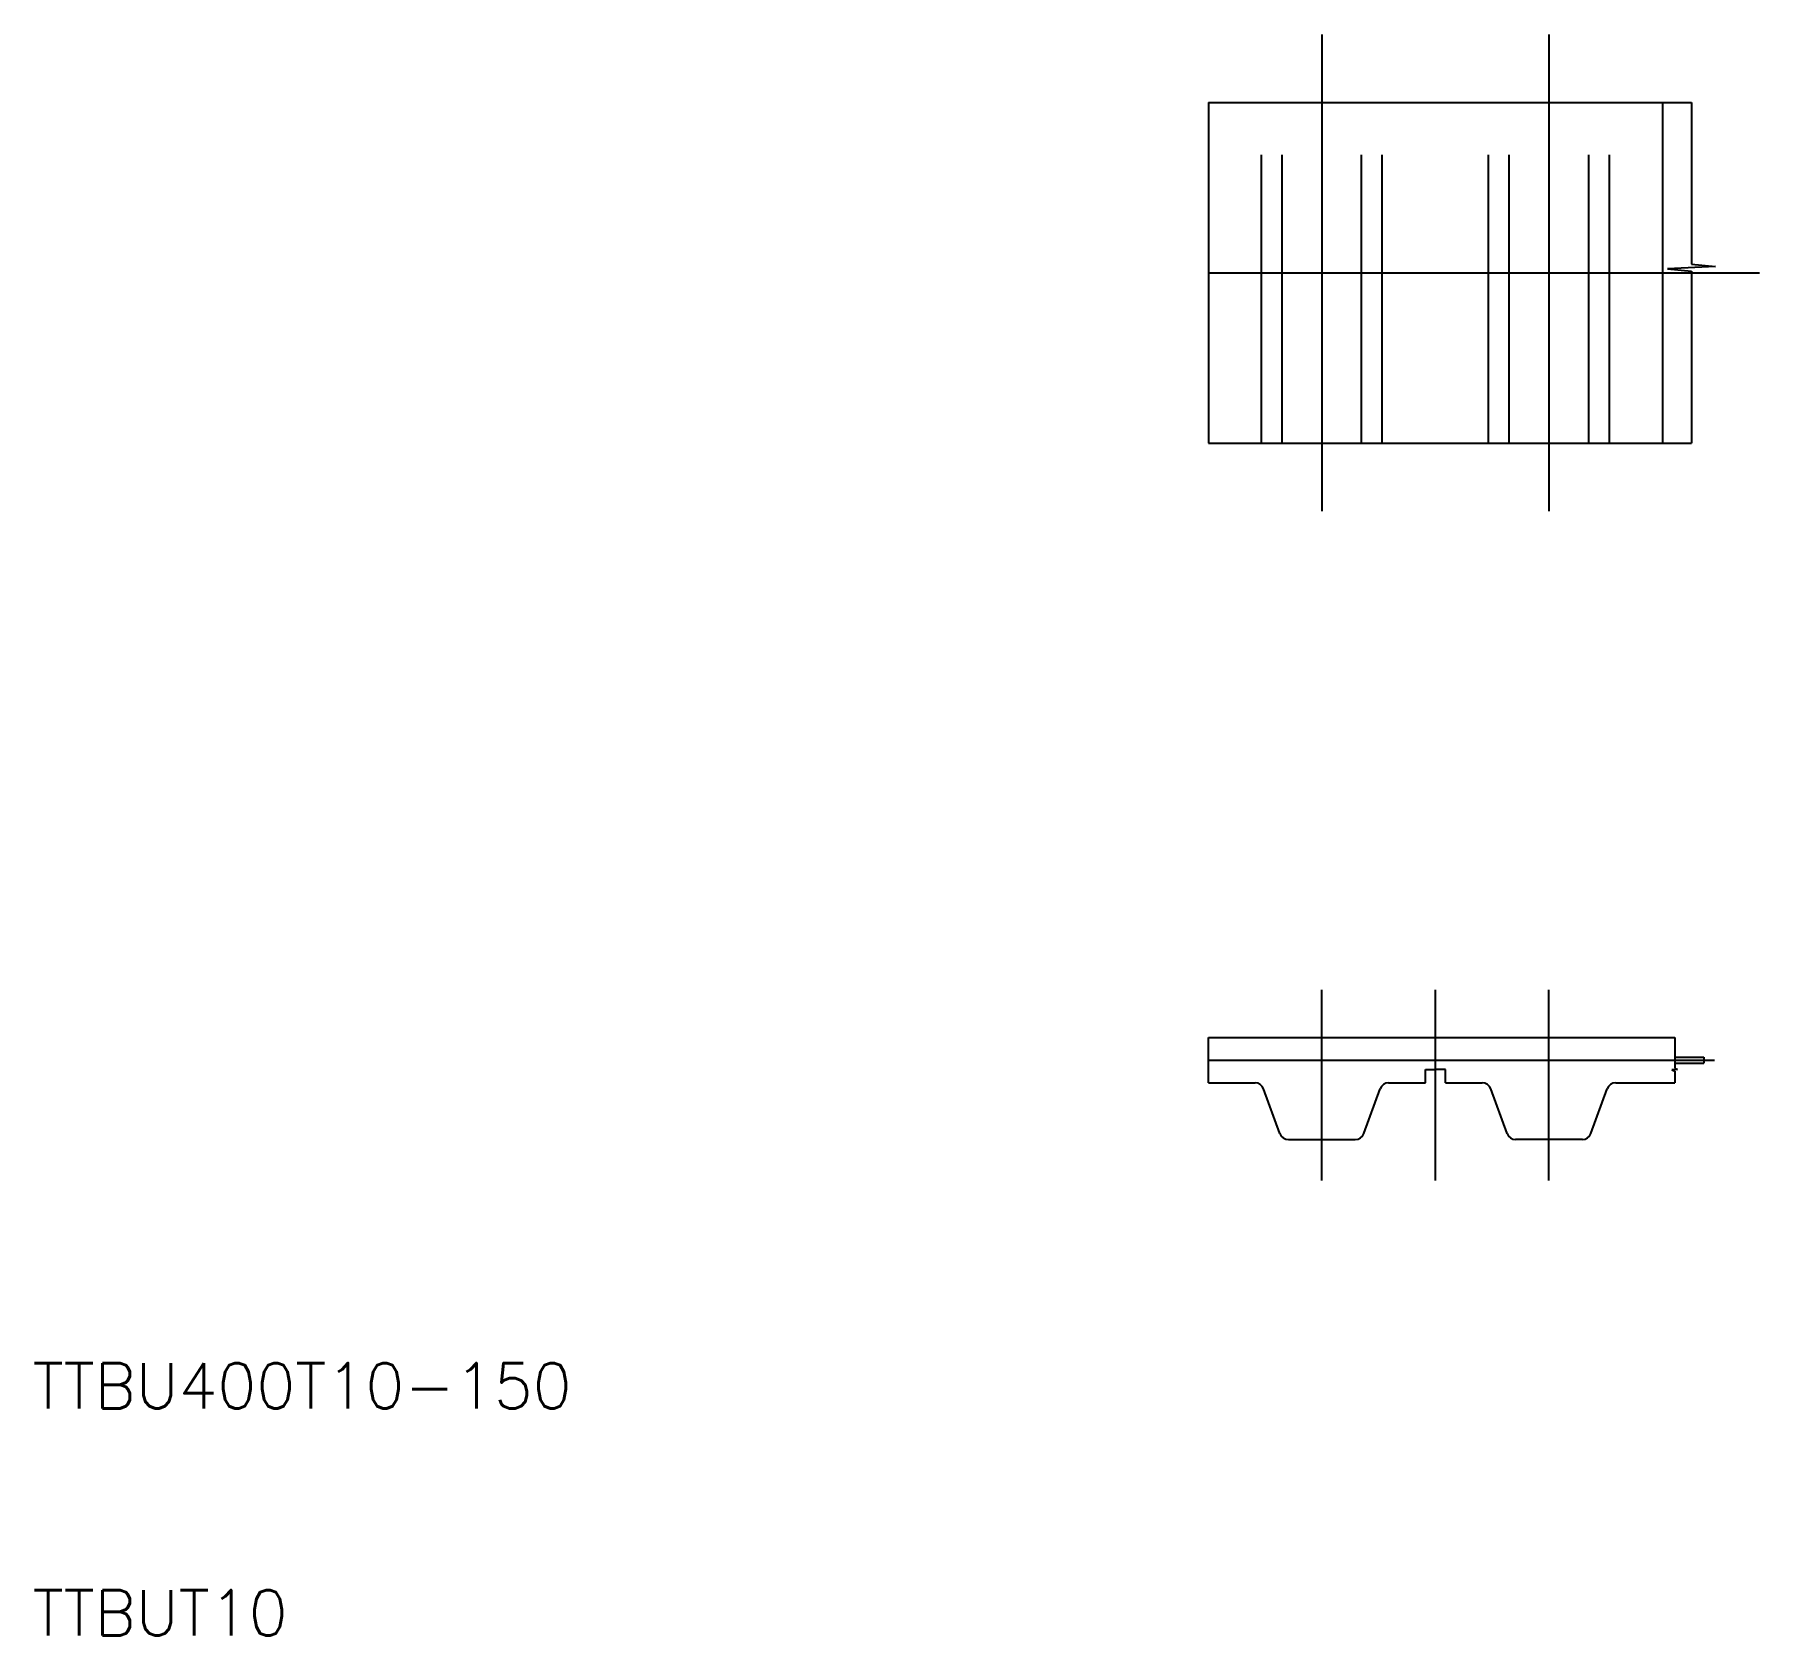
# Model space of a CAD drawing. Extents: x 130.8 to 206.8, y 89.6 to 160.2.
import ezdxf

# ---------------------------------------------------------------- set-up
doc = ezdxf.new("R2010")
doc.units = 0
doc.linetypes.add('CENTER', pattern=[50.8, 31.75, -6.35, 6.35, -6.35])
doc.linetypes.add('DASHED', pattern=[19.05, 12.7, -6.35])
doc.layers.get('0').update_dxf_attribs({"linetype": 'CONTINUOUS'})
doc.layers.add('CENTER', color=1, linetype='CENTER')
doc.styles.get("Standard").update_dxf_attribs({"font": 'txt.shx'})

msp = doc.modelspace()

# ---------------------------------------------------------------- linework, layer by layer
for p, q in [((182.533, 157.159), (195.771, 157.159)), ((182.533, 157.159), (182.533, 142.159)), ((195.771, 157.159), (198.945, 157.159)), ((198.945, 157.159), (202.533, 157.159)), ((202.533, 157.159), (202.533, 142.159)), ((202.533, 157.159), (203.803, 157.159)), ((182.533, 142.159), (202.533, 142.159)), ((202.533, 142.159), (203.803, 142.159)), ((182.533, 115.985), (203.078, 115.985)), ((182.533, 113.985), (182.533, 115.985)), ((203.078, 115.12), (204.348, 115.12)), ((203.078, 114.851), (204.348, 114.851)), ((204.348, 115.12), (204.348, 114.851)), ((182.533, 113.985), (184.593, 113.985)), ((190.473, 113.985), (192.094, 113.985)), ((192.094, 113.985), (192.094, 114.572)), ((192.094, 114.572), (192.533, 114.572)), ((192.973, 114.572), (192.533, 114.572)), ((192.973, 113.985), (192.973, 114.572)), ((192.973, 113.985), (194.593, 113.985)), ((200.473, 113.985), (203.078, 113.985)), ((185.687, 111.749), (184.969, 113.722)), ((189.379, 111.749), (190.097, 113.722)), ((195.687, 111.749), (194.969, 113.722)), ((199.379, 111.749), (200.097, 113.722)), ((186.063, 111.485), (189.003, 111.485)), ((199.003, 111.485), (196.063, 111.485))]:
    msp.add_line(p, q)
at = {"color": 3, "linetype": 'DASHED'}
for p, q in [((184.873, 142.159), (184.873, 157.159)), ((185.783, 142.159), (185.783, 157.159)), ((189.283, 142.159), (189.283, 157.159)), ((190.193, 142.159), (190.193, 157.159)), ((194.873, 142.159), (194.873, 157.159)), ((195.783, 142.159), (195.783, 157.159)), ((199.283, 142.159), (199.283, 157.159)), ((200.193, 142.159), (200.193, 157.159))]:
    msp.add_line(p, q, dxfattribs=at)
at = {"color": 3}
for p, q in [((203.803, 157.159), (203.803, 150.039)), ((204.862, 149.939), (202.745, 149.839)), ((202.745, 149.839), (203.803, 149.739)), ((203.803, 150.039), (204.862, 149.939)), ((203.803, 149.739), (203.803, 142.159)), ((203.078, 115.985), (203.078, 114.627)), ((203.187, 114.58), (202.936, 114.554)), ((202.936, 114.554), (203.078, 114.494)), ((203.078, 114.627), (203.187, 114.58)), ((203.078, 114.494), (203.078, 113.985))]:
    msp.add_line(p, q, dxfattribs=at)
for centre, start, end in [((184.593, 113.585), 20, 90), ((190.473, 113.585), 90, 160), ((194.593, 113.585), 20, 90), ((200.473, 113.585), 90, 160), ((186.063, 111.885), 200, 270), ((189.003, 111.885), 270, 340), ((196.063, 111.885), 200, 270), ((199.003, 111.885), 270, 340)]:
    msp.add_arc(centre, 0.4, start, end)
at = {"layer": 'CENTER', "color": 1, "linetype": 'CENTER'}
for p, q in [((187.533, 160.159), (187.533, 139.159)), ((197.533, 160.159), (197.533, 139.159)), ((182.533, 149.659), (206.803, 149.659)), ((187.533, 109.691), (187.533, 118.085)), ((192.533, 109.691), (192.533, 118.085)), ((197.533, 109.691), (197.533, 118.085)), ((182.533, 114.985), (204.822, 114.985))]:
    msp.add_line(p, q, dxfattribs=at)

# ---------------------------------------------------------------- texts
for s, p in [('TTBU400T10-150', (130.757, 99.645)), ('TTBUT10', (130.757, 89.645))]:
    msp.add_text(s, height=2).set_placement(p)

doc.saveas('drawing.dxf')
